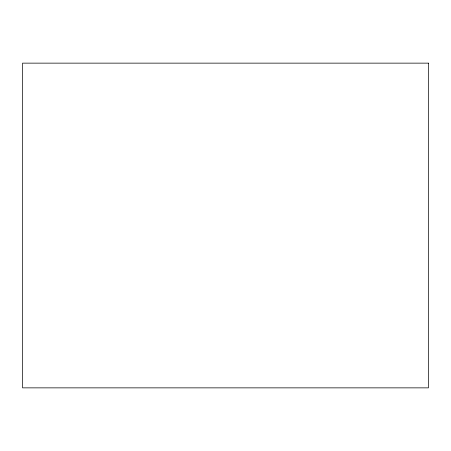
<?xml version="1.0" encoding="UTF-8"?>
<svg xmlns="http://www.w3.org/2000/svg" width="451" height="451" viewBox="0 0 451 451"><rect width="100%" height="100%" fill="white"/><g stroke="black" fill="none" stroke-linecap="round" stroke-linejoin="round"><path stroke-width="0.68" d="M428.45 63.14L22.55 63.14L22.55 387.86L428.45 387.86L428.45 63.14"/></g></svg>
